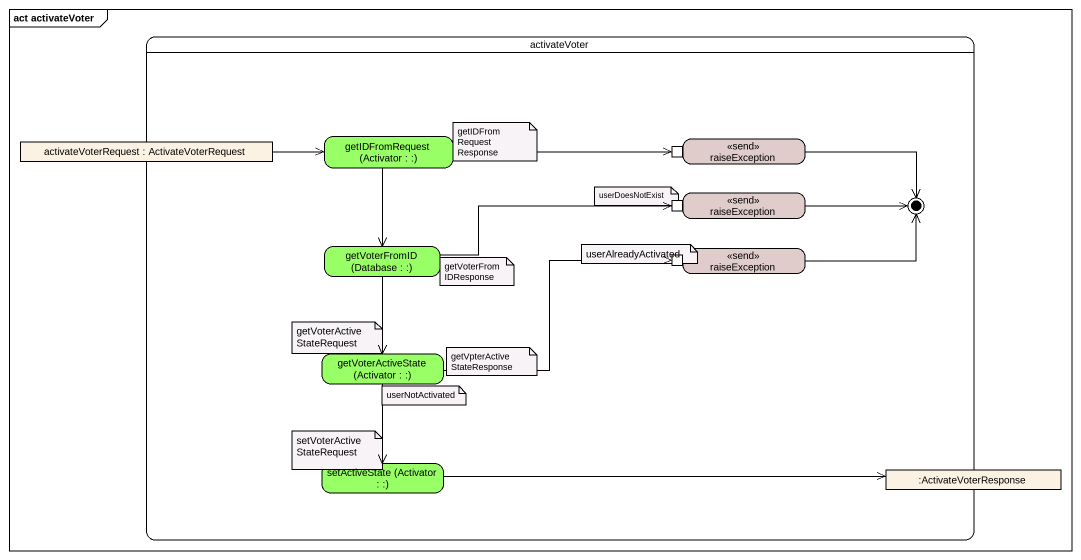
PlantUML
@startuml
mainframe act activateVoter
hide empty description
state activateVoter {
  state "activateVoterRequest : ActivateVoterRequest" as activateVoterRequest <<object>>
  state "getIDFromRequest (Activator : :)" as getIDFromRequest_Activator #99FF66
  state raiseException <<send>> #E1CCCC {
    state pin1 <<inputPin>>
  }
  state "raiseException" as raiseException_2 <<send>> #E1CCCC {
    state pin2 <<inputPin>>
  }
  state "getVoterFromID (Database : :)" as getVoterFromID_Database #99FF66
  state "raiseException" as raiseException_3 <<send>> #E1CCCC {
    state pin3 <<inputPin>>
  }
  state "getVoterActiveState (Activator : :)" as getVoterActiveState #99FF66
  state "setActiveState (Activator : :)" as setActiveState_Activator #99FF66
  state ":ActivateVoterResponse" as ActivateVoterResponse <<object>>
  raiseException -right-> [*]
  raiseException_2 -right-> [*]
  raiseException_3 -right-> [*]
}
activateVoterRequest -right-> getIDFromRequest_Activator
getIDFromRequest_Activator -right-> pin1
getIDFromRequest_Activator --> getVoterFromID_Database
getVoterFromID_Database -right-> pin2
getVoterFromID_Database --> getVoterActiveState
getVoterActiveState -right-> pin3
getVoterActiveState --> setActiveState_Activator
setActiveState_Activator -right-> ActivateVoterResponse
note as N1
  getIDFromRequestResponse
end note
note as N2
  userDoesNotExist
end note
note as N3
  getVoterFromIDResponse
end note
note as N4
  userAlreadyActivated
end note
note as N5
  getVoterActiveStateRequest
end note
note as N6
  getVpterActiveStateResponse
end note
note as N7
  userNotActivated
end note
note as N8
  setVoterActiveStateRequest
end note
@enduml
